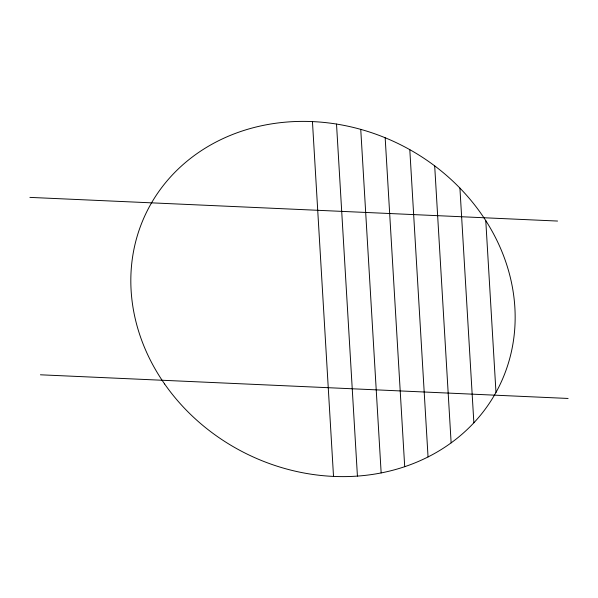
<?xml version="1.0" encoding="UTF-8"?>
<svg xmlns="http://www.w3.org/2000/svg" width="598" height="598" viewBox="0 0 598 598"><rect width="100%" height="100%" fill="white"/><g stroke="black" fill="none" stroke-linecap="round" stroke-linejoin="round"><path stroke-width="0.9" d="M29.9 197.392L557.568 221.051M40.432 374.797L568.1 398.455M485.778 220.64L495.981 392.415M459.922 188.108L473.863 422.793M434.686 165.893L451.131 442.864M409.802 149.664L428.048 456.939M385.172 137.764L404.704 466.687M360.751 129.377L381.158 472.921M336.517 124.063L357.425 476.09M312.448 121.596L333.52 476.404M164.629 383.991A196.637 172.65 26.3 0 0 496.445 391.57A196.637 172.65 26.3 0 0 307.888 121.439A196.637 172.65 26.3 0 0 164.629 383.991"/></g></svg>
